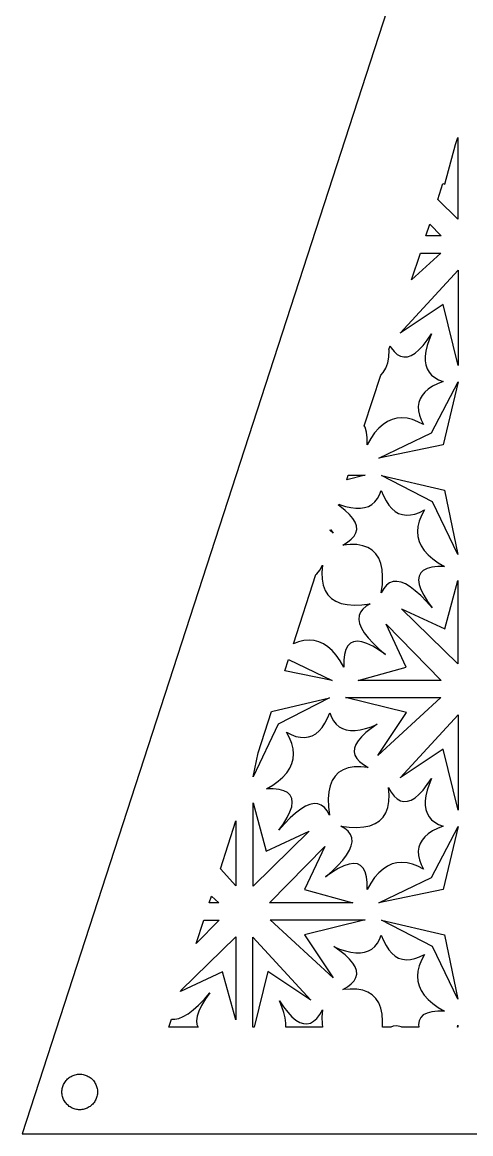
# Model space of a CAD drawing. Header units: metres. Extents: x -75 to 75, y 0 to 231.
# Drawn here: x -75 to -24.5, y 0 to 125 of the extents above; entities that cross this region are included whole.
import ezdxf

# ---------------------------------------------------------------- set-up
doc = ezdxf.new("R2010")
doc.units = ezdxf.units.M

msp = doc.modelspace()

# ---------------------------------------------------------------- linework, layer by layer
for p, q in [((0, 230.826), (-75, 0)), ((-26.2354, 111.249), (-25.9743, 112.053)), ((-25.9743, 112.053), (-25.9743, 102.843)), ((-27.4582, 106.782), (-26.2354, 111.249)), ((-28.2442, 105.067), (-27.6568, 106.874)), ((-27.6568, 106.874), (-27.4582, 106.782)), ((-25.9743, 102.843), (-28.2442, 105.067)), ((-29.5739, 100.974), (-29.1428, 102.301)), ((-29.1428, 102.301), (-27.8427, 100.974)), ((-27.8427, 100.974), (-29.5739, 100.974)), ((-27.8862, 99.0479), (-31.1836, 96.0201)), ((-31.1836, 96.0201), (-30.1999, 99.0479)), ((-30.1999, 99.0479), (-27.8862, 99.0479)), ((-32.4707, 90.0146), (-25.9521, 97.1138)), ((-25.9521, 97.1138), (-25.9521, 86.3953)), ((-27.6314, 93.2411), (-32.4707, 90.0146)), ((-25.9521, 86.3953), (-27.6314, 93.2411)), ((-29.8927, 88.6566), (-29.4182, 89.2639)), ((-29.2252, 89.2868), (-29.4418, 88.6314)), ((-29.4182, 89.2639), (-28.9543, 89.9467)), ((-28.9543, 89.9467), (-29.2252, 89.2868)), ((-33.7471, 87.3497), (-33.7234, 88.1058)), ((-33.7299, 88.1833), (-33.5969, 88.5928)), ((-33.7234, 88.1058), (-33.7299, 88.1833)), ((-33.5969, 88.5928), (-33.4831, 88.3987)), ((-33.4831, 88.3987), (-33.1459, 87.9654)), ((-33.1459, 87.9654), (-32.7934, 87.6472)), ((-32.7934, 87.6472), (-32.4242, 87.4443)), ((-31.6414, 87.3871), (-31.2263, 87.5313)), ((-31.2263, 87.5313), (-30.7968, 87.7914)), ((-30.7968, 87.7914), (-30.3528, 88.166)), ((-30.3528, 88.166), (-29.8927, 88.6566)), ((-29.586, 88.0219), (-29.6593, 87.4565)), ((-29.4418, 88.6314), (-29.586, 88.0219)), ((-34.0767, 86.0985), (-33.8646, 86.6798)), ((-33.8646, 86.6798), (-33.7471, 87.3497)), ((-32.4242, 87.4443), (-32.0404, 87.3573)), ((-32.0404, 87.3573), (-31.6414, 87.3871)), ((-29.6593, 87.4565), (-29.6593, 86.9385)), ((-29.6593, 86.9385), (-29.5868, 86.4662)), ((-29.5868, 86.4662), (-29.4418, 86.0382)), ((-36.5114, 79.6228), (-34.6577, 85.3279)), ((-34.6577, 85.3279), (-34.3842, 85.6041)), ((-34.3842, 85.6041), (-34.0767, 86.0985)), ((-29.4418, 86.0382), (-29.2244, 85.6575)), ((-29.2244, 85.6575), (-28.936, 85.3226)), ((-28.936, 85.3226), (-28.5744, 85.0349)), ((-28.5744, 85.0349), (-28.1418, 84.7923)), ((-28.8338, 84.0553), (-29.3083, 83.7402)), ((-28.9284, 78.82), (-25.9605, 84.5627)), ((-28.2753, 84.343), (-28.8338, 84.0553)), ((-27.6482, 84.6008), (-28.2753, 84.343)), ((-28.1418, 84.7923), (-27.6482, 84.6008)), ((-25.9605, 84.5627), (-27.6382, 77.4651)), ((-30.2353, 82.6393), (-30.3772, 82.2205)), ((-30.0087, 83.033), (-30.2353, 82.6393)), ((-29.6997, 83.4), (-30.0087, 83.033)), ((-29.3083, 83.7402), (-29.6997, 83.4)), ((-30.3772, 82.2205), (-30.4375, 81.7734)), ((-30.4375, 81.7734), (-30.4146, 81.3019)), ((-30.4146, 81.3019), (-30.307, 80.8052)), ((-33.9005, 80.1003), (-34.4017, 79.7653)), ((-33.3794, 80.3375), (-33.9005, 80.1003)), ((-32.8392, 80.4787), (-33.3794, 80.3375)), ((-32.2784, 80.5237), (-32.8392, 80.4787)), ((-31.6978, 80.4718), (-32.2784, 80.5237)), ((-31.0982, 80.323), (-31.6978, 80.4718)), ((-30.4779, 80.0789), (-31.0982, 80.323)), ((-29.8523, 79.7447), (-30.4779, 80.0789)), ((-30.307, 80.8052), (-30.1178, 80.2803)), ((-30.1178, 80.2803), (-29.8523, 79.7447)), ((-36.4197, 79.4464), (-36.5114, 79.6228)), ((-36.274, 78.9062), (-36.4197, 79.4464)), ((-36.1992, 78.244), (-36.274, 78.9062)), ((-35.3432, 78.8071), (-35.7841, 78.1845)), ((-34.8824, 79.335), (-35.3432, 78.8071)), ((-34.4017, 79.7653), (-34.8824, 79.335)), ((-34.8656, 75.9811), (-28.9284, 78.82)), ((-36.1961, 77.4803), (-36.1992, 78.244)), ((-35.7841, 78.1845), (-36.1961, 77.4803)), ((-27.6382, 77.4651), (-34.8656, 75.9811)), ((-36.3953, 74.0479), (-38.4898, 73.5341)), ((-38.4898, 73.5341), (-38.3228, 74.0479)), ((-38.3228, 74.0479), (-36.3953, 74.0479)), ((-28.82, 71.0716), (-34.5627, 74.0395)), ((-34.5627, 74.0395), (-27.4651, 72.3618)), ((-35.3226, 71.064), (-35.0349, 71.4256)), ((-35.0349, 71.4256), (-34.7923, 71.8582)), ((-34.7923, 71.8582), (-34.6008, 72.3518)), ((-34.6008, 72.3518), (-34.343, 71.7247)), ((-34.343, 71.7247), (-34.0553, 71.1662)), ((-27.4651, 72.3618), (-25.9811, 65.1344)), ((-39.4156, 70.6848), (-39.3746, 70.8109)), ((-39.2639, 70.5818), (-39.4156, 70.6848)), ((-39.3746, 70.8109), (-39.2868, 70.7748)), ((-39.2868, 70.7748), (-38.6314, 70.5582)), ((-38.6566, 70.1073), (-39.2639, 70.5818)), ((-38.166, 69.6472), (-38.6566, 70.1073)), ((-38.6314, 70.5582), (-38.0219, 70.414)), ((-38.0219, 70.414), (-37.4565, 70.3407)), ((-37.4565, 70.3407), (-36.9385, 70.3407)), ((-36.9385, 70.3407), (-36.4662, 70.4132)), ((-36.4662, 70.4132), (-36.0382, 70.5582)), ((-36.0382, 70.5582), (-35.6575, 70.7756)), ((-35.6575, 70.7756), (-35.3226, 71.064)), ((-34.0553, 71.1662), (-33.7402, 70.6917)), ((-33.7402, 70.6917), (-33.4, 70.3003)), ((-33.4, 70.3003), (-33.033, 69.9913)), ((-30.2803, 69.8822), (-29.7447, 70.1477)), ((-29.7447, 70.1477), (-30.0789, 69.5221)), ((-25.9811, 65.1344), (-28.82, 71.0716)), ((-37.7914, 69.2032), (-38.166, 69.6472)), ((-37.5313, 68.7737), (-37.7914, 69.2032)), ((-37.3871, 68.3586), (-37.5313, 68.7737)), ((-33.033, 69.9913), (-32.6393, 69.7647)), ((-32.6393, 69.7647), (-32.2205, 69.6228)), ((-32.2205, 69.6228), (-31.7734, 69.5625)), ((-31.7734, 69.5625), (-31.3019, 69.5854)), ((-31.3019, 69.5854), (-30.8052, 69.693)), ((-30.8052, 69.693), (-30.2803, 69.8822)), ((-30.323, 68.9018), (-30.4718, 68.3022)), ((-30.0789, 69.5221), (-30.323, 68.9018)), ((-40.3429, 67.8307), (-40.3012, 67.9591)), ((-40.0146, 67.5293), (-40.3429, 67.8307)), ((-40.3012, 67.9591), (-40.0146, 67.5293)), ((-37.6472, 67.2066), (-37.4443, 67.5758)), ((-37.4443, 67.5758), (-37.3573, 67.9596)), ((-37.3573, 67.9596), (-37.3871, 68.3586)), ((-30.4718, 68.3022), (-30.5237, 67.7216)), ((-30.5237, 67.7216), (-30.4787, 67.1608)), ((-38.9259, 66.2079), (-38.3987, 66.5169)), ((-38.1058, 66.2766), (-38.9259, 66.2079)), ((-38.3987, 66.5169), (-37.9654, 66.8541)), ((-37.3497, 66.2529), (-38.1058, 66.2766)), ((-37.9654, 66.8541), (-37.6472, 67.2066)), ((-36.6798, 66.1354), (-37.3497, 66.2529)), ((-30.4787, 67.1608), (-30.3375, 66.6206)), ((-30.3375, 66.6206), (-30.1003, 66.0995)), ((-36.0985, 65.9233), (-36.6798, 66.1354)), ((-35.6041, 65.6158), (-36.0985, 65.9233)), ((-35.1974, 65.213), (-35.6041, 65.6158)), ((-34.8778, 64.7163), (-35.1974, 65.213)), ((-30.1003, 66.0995), (-29.7653, 65.5983)), ((-29.7653, 65.5983), (-29.335, 65.1176)), ((-29.335, 65.1176), (-28.8071, 64.6568)), ((-41.5176, 63.398), (-41.2079, 63.9267)), ((-41.2079, 63.9267), (-41.2766, 63.1065)), ((-34.6466, 64.1235), (-34.8778, 64.7163)), ((-34.5016, 63.4377), (-34.6466, 64.1235)), ((-28.244, 63.8008), (-28.9062, 63.726)), ((-28.8071, 64.6568), (-28.1845, 64.2159)), ((-27.4803, 63.8039), (-28.244, 63.8008)), ((-28.1845, 64.2159), (-27.4803, 63.8039)), ((-44.4811, 55.0948), (-41.9527, 62.8764)), ((-41.9527, 62.8764), (-41.8541, 62.9654)), ((-41.8541, 62.9654), (-41.5176, 63.398)), ((-41.2766, 63.1065), (-41.2537, 62.3505)), ((-34.446, 62.6572), (-34.5016, 63.4377)), ((-34.4765, 61.7813), (-34.446, 62.6572)), ((-30.3375, 62.7129), (-30.3917, 62.281)), ((-30.1628, 63.0737), (-30.3375, 62.7129)), ((-29.866, 63.3621), (-30.1628, 63.0737)), ((-29.4464, 63.5803), (-29.866, 63.3621)), ((-28.9062, 63.726), (-29.4464, 63.5803)), ((-41.2537, 62.3505), (-41.1354, 61.6798)), ((-41.1354, 61.6798), (-40.9233, 61.0985)), ((-34.5924, 60.8391), (-34.4765, 61.7813)), ((-34.3262, 61.3098), (-34.5924, 60.8391)), ((-34.0111, 61.6875), (-34.3262, 61.3098)), ((-33.6578, 61.9492), (-34.0111, 61.6875)), ((-33.2672, 62.0941), (-33.6578, 61.9492)), ((-32.8407, 62.1231), (-33.2672, 62.0941)), ((-32.3761, 62.0346), (-32.8407, 62.1231)), ((-31.8756, 61.8301), (-32.3761, 62.0346)), ((-31.3377, 61.5089), (-31.8756, 61.8301)), ((-30.764, 61.0725), (-31.3377, 61.5089)), ((-30.3917, 62.281), (-30.3215, 61.7783)), ((-30.3215, 61.7783), (-30.1308, 61.2045)), ((-27.4582, 56.7818), (-25.9743, 62.2032)), ((-25.9743, 62.2032), (-25.9743, 52.8427)), ((-40.9233, 61.0985), (-40.6158, 60.6041)), ((-40.6158, 60.6041), (-40.213, 60.1974)), ((-40.213, 60.1974), (-39.7163, 59.8778)), ((-30.1529, 60.5186), (-30.764, 61.0725)), ((-29.5052, 59.8488), (-30.1529, 60.5186)), ((-30.1308, 61.2045), (-29.8187, 60.5598)), ((-29.8187, 60.5598), (-29.3846, 59.845)), ((-39.7163, 59.8778), (-39.1243, 59.6466)), ((-39.1243, 59.6466), (-38.4384, 59.5024)), ((-38.4384, 59.5024), (-37.6579, 59.446)), ((-37.6579, 59.446), (-36.7821, 59.4765)), ((-36.6875, 59.0111), (-36.9492, 58.6578)), ((-36.7821, 59.4765), (-35.8383, 59.5924)), ((-36.3098, 59.3262), (-36.6875, 59.0111)), ((-35.8383, 59.5924), (-36.3098, 59.3262)), ((-32.3029, 59.0431), (-27.4582, 56.7818)), ((-25.9743, 52.8427), (-32.3029, 59.0431)), ((-28.8841, 59.137), (-29.5052, 59.8488)), ((-29.3846, 59.845), (-28.8841, 59.137)), ((-37.0941, 58.2672), (-37.1231, 57.8407)), ((-37.1231, 57.8407), (-37.0346, 57.3761)), ((-36.9492, 58.6578), (-37.0941, 58.2672)), ((-37.0346, 57.3761), (-36.8301, 56.8764)), ((-36.8301, 56.8764), (-36.5097, 56.3385)), ((-36.5097, 56.3385), (-36.0725, 55.764)), ((-31.7818, 52.4582), (-34.0431, 57.3029)), ((-34.0431, 57.3029), (-27.8427, 50.9743)), ((-43.9018, 55.323), (-44.4811, 55.0948)), ((-43.3022, 55.4718), (-43.9018, 55.323)), ((-42.7216, 55.5237), (-43.3022, 55.4718)), ((-42.1608, 55.4787), (-42.7216, 55.5237)), ((-41.6206, 55.3375), (-42.1608, 55.4787)), ((-41.0995, 55.1003), (-41.6206, 55.3375)), ((-40.5983, 54.7653), (-41.0995, 55.1003)), ((-38.0737, 55.1628), (-38.3621, 54.866)), ((-37.7129, 55.3375), (-38.0737, 55.1628)), ((-37.281, 55.3917), (-37.7129, 55.3375)), ((-36.7775, 55.3215), (-37.281, 55.3917)), ((-36.2038, 55.1308), (-36.7775, 55.3215)), ((-35.5598, 54.8187), (-36.2038, 55.1308)), ((-36.0725, 55.764), (-35.5194, 55.1537)), ((-35.5194, 55.1537), (-34.8495, 54.5059)), ((-40.1169, 54.3343), (-40.5983, 54.7653)), ((-39.6568, 53.8071), (-40.1169, 54.3343)), ((-39.2151, 53.1837), (-39.6568, 53.8071)), ((-38.7253, 53.907), (-38.8008, 53.2448)), ((-38.5803, 54.4464), (-38.7253, 53.907)), ((-38.3621, 54.866), (-38.5803, 54.4464)), ((-34.8442, 54.3839), (-35.5598, 54.8187)), ((-34.8495, 54.5059), (-34.1354, 53.8826)), ((-34.1354, 53.8826), (-34.8442, 54.3839)), ((-45.4622, 52.075), (-45.0535, 53.3332)), ((-45.0535, 53.3332), (-40.1344, 50.9811)), ((-38.8039, 52.4803), (-39.2151, 53.1837)), ((-38.8008, 53.2448), (-38.8039, 52.4803)), ((-40.1344, 50.9811), (-45.4622, 52.075)), ((-37.2032, 50.9743), (-31.7818, 52.4582)), ((-27.8427, 50.9743), (-37.2032, 50.9743)), ((-46.9487, 47.5003), (-40.4373, 49.0395)), ((-40.4373, 49.0395), (-46.18, 46.0716)), ((-31.7589, 47.3686), (-38.6047, 49.0479)), ((-38.6047, 49.0479), (-27.8862, 49.0479)), ((-27.8862, 49.0479), (-34.9854, 42.5293)), ((-48.4641, 42.8362), (-46.9487, 47.5003)), ((-40.9454, 46.1655), (-40.657, 46.7239)), ((-40.657, 46.7239), (-40.3992, 47.3518)), ((-40.3992, 47.3518), (-40.2077, 46.859)), ((-40.2077, 46.859), (-39.9658, 46.4264)), ((-39.9658, 46.4264), (-39.6774, 46.064)), ((-34.9854, 42.5293), (-31.7589, 47.3686)), ((-32.4707, 40.0146), (-25.9521, 47.1138)), ((-25.9521, 47.1138), (-25.9521, 36.3953)), ((-46.18, 46.0716), (-49.0189, 40.1344)), ((-44.9211, 44.5213), (-45.2553, 45.1477)), ((-45.2553, 45.1477), (-44.7205, 44.8822)), ((-41.967, 44.9913), (-41.6, 45.2995)), ((-41.6, 45.2995), (-41.2598, 45.6917)), ((-41.2598, 45.6917), (-40.9454, 46.1655)), ((-39.6774, 46.064), (-39.3425, 45.7756)), ((-39.3425, 45.7756), (-38.9618, 45.5582)), ((-38.9618, 45.5582), (-38.5345, 45.414)), ((-38.5345, 45.414), (-38.0623, 45.3415)), ((-38.0623, 45.3415), (-37.5443, 45.3407)), ((-37.5443, 45.3407), (-36.9789, 45.4132)), ((-36.9789, 45.4132), (-36.3693, 45.5582)), ((-36.3426, 45.1073), (-36.8332, 44.648)), ((-36.3693, 45.5582), (-35.7132, 45.7748)), ((-35.7361, 45.5818), (-36.3426, 45.1073)), ((-35.0533, 46.0457), (-35.7361, 45.5818)), ((-35.7132, 45.7748), (-35.0533, 46.0457)), ((-44.677, 43.9018), (-44.9211, 44.5213)), ((-44.7205, 44.8822), (-44.1956, 44.693)), ((-44.5282, 43.3022), (-44.677, 43.9018)), ((-44.1956, 44.693), (-43.6981, 44.5854)), ((-43.6981, 44.5854), (-43.2266, 44.5625)), ((-43.2266, 44.5625), (-42.7795, 44.6228)), ((-42.7795, 44.6228), (-42.3607, 44.7647)), ((-42.3607, 44.7647), (-41.967, 44.9913)), ((-37.4687, 43.7737), (-37.6129, 43.3586)), ((-37.2086, 44.2032), (-37.4687, 43.7737)), ((-36.8332, 44.648), (-37.2086, 44.2032)), ((-49.0189, 40.1344), (-48.4641, 42.8362)), ((-44.4763, 42.7216), (-44.5282, 43.3022)), ((-44.5213, 42.1608), (-44.4763, 42.7216)), ((-37.6129, 43.3586), (-37.6427, 42.9596)), ((-37.6427, 42.9596), (-37.5557, 42.5758)), ((-37.5557, 42.5758), (-37.3528, 42.2066)), ((-27.6314, 43.2411), (-32.4707, 40.0146)), ((-25.9521, 36.3953), (-27.6314, 43.2411)), ((-44.8997, 41.0995), (-44.6625, 41.6206)), ((-44.6625, 41.6206), (-44.5213, 42.1608)), ((-37.6495, 41.2537), (-38.3202, 41.1354)), ((-36.8935, 41.2766), (-37.6495, 41.2537)), ((-37.3528, 42.2066), (-37.0346, 41.8541)), ((-37.0346, 41.8541), (-36.602, 41.5176)), ((-36.0733, 41.2079), (-36.8935, 41.2766)), ((-36.602, 41.5176), (-36.0733, 41.2079)), ((-46.1929, 39.6568), (-45.6657, 40.1169)), ((-45.6657, 40.1169), (-45.2347, 40.5983)), ((-45.2347, 40.5983), (-44.8997, 41.0995)), ((-39.8026, 40.213), (-40.1222, 39.7163)), ((-39.3959, 40.6158), (-39.8026, 40.213)), ((-38.9015, 40.9233), (-39.3959, 40.6158)), ((-38.3202, 41.1354), (-38.9015, 40.9233)), ((-47.5197, 38.8039), (-46.8163, 39.2151)), ((-46.7552, 38.8008), (-47.5197, 38.8039)), ((-46.8163, 39.2151), (-46.1929, 39.6568)), ((-46.093, 38.7253), (-46.7552, 38.8008)), ((-40.3534, 39.1243), (-40.4976, 38.4384)), ((-40.1222, 39.7163), (-40.3534, 39.1243)), ((-33.7234, 38.1058), (-33.7921, 38.9259)), ((-33.7921, 38.9259), (-33.4831, 38.3987)), ((-29.8927, 38.6566), (-29.4182, 39.2639)), ((-29.2252, 39.2868), (-29.4418, 38.6314)), ((-29.4182, 39.2639), (-28.9543, 39.9467)), ((-28.9543, 39.9467), (-29.2252, 39.2868)), ((-45.5536, 38.5803), (-46.093, 38.7253)), ((-45.134, 38.3621), (-45.5536, 38.5803)), ((-44.8372, 38.0737), (-45.134, 38.3621)), ((-44.6625, 37.7129), (-44.8372, 38.0737)), ((-44.6083, 37.281), (-44.6625, 37.7129)), ((-40.4976, 38.4384), (-40.554, 37.6579)), ((-40.554, 37.6579), (-40.5235, 36.7821)), ((-33.7471, 37.3497), (-33.7234, 38.1058)), ((-33.4831, 38.3987), (-33.1459, 37.9654)), ((-33.1459, 37.9654), (-32.7934, 37.6472)), ((-32.7934, 37.6472), (-32.4242, 37.4443)), ((-31.6414, 37.3871), (-31.2263, 37.5313)), ((-31.2263, 37.5313), (-30.7968, 37.7914)), ((-30.7968, 37.7914), (-30.3528, 38.166)), ((-30.3528, 38.166), (-29.8927, 38.6566)), ((-29.586, 38.0219), (-29.6593, 37.4565)), ((-29.4418, 38.6314), (-29.586, 38.0219)), ((-49.0257, 37.2032), (-47.5418, 31.7818)), ((-49.0257, 27.8427), (-49.0257, 37.2032)), ((-44.8692, 36.2038), (-44.6785, 36.7775)), ((-44.6785, 36.7775), (-44.6083, 37.281)), ((-43.6615, 36.5097), (-44.236, 36.0725)), ((-43.1236, 36.8301), (-43.6615, 36.5097)), ((-42.6239, 37.0346), (-43.1236, 36.8301)), ((-42.1593, 37.1231), (-42.6239, 37.0346)), ((-41.7328, 37.0941), (-42.1593, 37.1231)), ((-41.3422, 36.9492), (-41.7328, 37.0941)), ((-40.9889, 36.6875), (-41.3422, 36.9492)), ((-40.6738, 36.3098), (-40.9889, 36.6875)), ((-40.4076, 35.8383), (-40.6738, 36.3098)), ((-40.5235, 36.7821), (-40.4076, 35.8383)), ((-34.0767, 36.0985), (-33.8646, 36.6798)), ((-33.8646, 36.6798), (-33.7471, 37.3497)), ((-32.4242, 37.4443), (-32.0404, 37.3573)), ((-32.0404, 37.3573), (-31.6414, 37.3871)), ((-29.6593, 37.4565), (-29.6593, 36.9385)), ((-29.6593, 36.9385), (-29.5868, 36.4662)), ((-29.5868, 36.4662), (-29.4418, 36.0382)), ((-52.7023, 29.7923), (-50.9521, 35.1788)), ((-50.9521, 35.1788), (-50.9521, 27.8862)), ((-45.6161, 34.8442), (-45.1813, 35.5598)), ((-44.8463, 35.5194), (-45.4941, 34.8495)), ((-45.1813, 35.5598), (-44.8692, 36.2038)), ((-44.236, 36.0725), (-44.8463, 35.5194)), ((-35.2837, 34.8778), (-34.787, 35.1974)), ((-34.787, 35.1974), (-34.3842, 35.6041)), ((-34.3842, 35.6041), (-34.0767, 36.0985)), ((-29.4418, 36.0382), (-29.2244, 35.6575)), ((-29.2244, 35.6575), (-28.936, 35.3226)), ((-28.936, 35.3226), (-28.5744, 35.0349)), ((-28.5744, 35.0349), (-28.1418, 34.7923)), ((-42.6971, 34.0431), (-49.0257, 27.8427)), ((-47.5418, 31.7818), (-42.6971, 34.0431)), ((-45.4941, 34.8495), (-46.1174, 34.1354)), ((-46.1174, 34.1354), (-45.6161, 34.8442)), ((-38.6902, 34.3262), (-39.1609, 34.5924)), ((-39.1609, 34.5924), (-38.2187, 34.4765)), ((-38.3125, 34.0111), (-38.6902, 34.3262)), ((-38.0508, 33.6578), (-38.3125, 34.0111)), ((-38.2187, 34.4765), (-37.3428, 34.446)), ((-37.3428, 34.446), (-36.5623, 34.5016)), ((-36.5623, 34.5016), (-35.8765, 34.6466)), ((-35.8765, 34.6466), (-35.2837, 34.8778)), ((-28.8338, 34.0553), (-29.3083, 33.7402)), ((-28.9284, 28.82), (-25.9605, 34.5627)), ((-28.2753, 34.343), (-28.8338, 34.0553)), ((-27.6482, 34.6008), (-28.2753, 34.343)), ((-28.1418, 34.7923), (-27.6482, 34.6008)), ((-25.9605, 34.5627), (-27.6382, 27.4651)), ((-37.9059, 33.2672), (-38.0508, 33.6578)), ((-37.9654, 32.3761), (-37.8769, 32.8407)), ((-37.8769, 32.8407), (-37.9059, 33.2672)), ((-30.2353, 32.6393), (-30.3772, 32.2205)), ((-30.0087, 33.033), (-30.2353, 32.6393)), ((-29.6997, 33.4), (-30.0087, 33.033)), ((-29.3083, 33.7402), (-29.6997, 33.4)), ((-47.1573, 25.9743), (-40.9569, 32.3029)), ((-40.9569, 32.3029), (-43.2182, 27.4582)), ((-38.9275, 30.764), (-38.4911, 31.3377)), ((-38.4911, 31.3377), (-38.1699, 31.8756)), ((-38.1699, 31.8756), (-37.9654, 32.3761)), ((-30.3772, 32.2205), (-30.4375, 31.7734)), ((-30.4375, 31.7734), (-30.4146, 31.3019)), ((-30.4146, 31.3019), (-30.307, 30.8052)), ((-40.1512, 29.5052), (-39.4814, 30.1529)), ((-39.4814, 30.1529), (-38.9275, 30.764)), ((-38.7955, 30.1308), (-39.4402, 29.8187)), ((-38.2217, 30.3215), (-38.7955, 30.1308)), ((-37.719, 30.3917), (-38.2217, 30.3215)), ((-37.2871, 30.3375), (-37.719, 30.3917)), ((-36.9263, 30.1628), (-37.2871, 30.3375)), ((-36.6379, 29.866), (-36.9263, 30.1628)), ((-33.9005, 30.1003), (-34.4017, 29.7653)), ((-33.3794, 30.3375), (-33.9005, 30.1003)), ((-32.8392, 30.4787), (-33.3794, 30.3375)), ((-32.2784, 30.5237), (-32.8392, 30.4787)), ((-31.6978, 30.4718), (-32.2784, 30.5237)), ((-31.0982, 30.323), (-31.6978, 30.4718)), ((-30.4779, 30.0789), (-31.0982, 30.323)), ((-29.8523, 29.7447), (-30.4779, 30.0789)), ((-30.307, 30.8052), (-30.1178, 30.2803)), ((-30.1178, 30.2803), (-29.8523, 29.7447)), ((-50.9521, 27.8862), (-52.7023, 29.7923)), ((-40.863, 28.8841), (-40.1512, 29.5052)), ((-40.155, 29.3846), (-40.863, 28.8841)), ((-39.4402, 29.8187), (-40.155, 29.3846)), ((-36.4197, 29.4464), (-36.6379, 29.866)), ((-36.274, 28.9062), (-36.4197, 29.4464)), ((-36.1992, 28.244), (-36.274, 28.9062)), ((-35.3432, 28.8071), (-35.7841, 28.1845)), ((-34.8824, 29.335), (-35.3432, 28.8071)), ((-34.4017, 29.7653), (-34.8824, 29.335)), ((-34.8656, 25.9811), (-28.9284, 28.82)), ((-36.1961, 27.4803), (-36.1992, 28.244)), ((-35.7841, 28.1845), (-36.1961, 27.4803)), ((-53.9501, 25.9521), (-53.7056, 26.7045)), ((-53.7056, 26.7045), (-52.8862, 25.9521)), ((-43.2182, 27.4582), (-37.7968, 25.9743)), ((-27.6382, 27.4651), (-34.8656, 25.9811)), ((-52.8862, 25.9521), (-53.9501, 25.9521)), ((-37.7968, 25.9743), (-47.1573, 25.9743)), ((-52.8427, 24.0257), (-55.4361, 21.3788)), ((-55.4361, 21.3788), (-54.576, 24.0257)), ((-54.576, 24.0257), (-52.8427, 24.0257)), ((-47.1138, 24.0479), (-36.3953, 24.0479)), ((-40.0146, 17.5293), (-47.1138, 24.0479)), ((-36.3953, 24.0479), (-43.2411, 22.3686)), ((-28.82, 21.0716), (-34.5627, 24.0395)), ((-34.5627, 24.0395), (-27.4651, 22.3618)), ((-57.1487, 16.108), (-50.9743, 22.1573)), ((-50.9743, 22.1573), (-50.9743, 12.7968)), ((-49.0479, 12), (-49.0479, 22.1138)), ((-49.0479, 22.1138), (-42.5293, 15.0146)), ((-43.2411, 22.3686), (-40.0146, 17.5293)), ((-35.3226, 21.064), (-35.0349, 21.4256)), ((-35.0349, 21.4256), (-34.7923, 21.8582)), ((-34.7923, 21.8582), (-34.6008, 22.3518)), ((-34.6008, 22.3518), (-34.343, 21.7247)), ((-34.343, 21.7247), (-34.0553, 21.1662)), ((-27.4651, 22.3618), (-25.9811, 15.1344)), ((-39.2639, 20.5818), (-39.9467, 21.0457)), ((-39.9467, 21.0457), (-39.2868, 20.7748)), ((-39.2868, 20.7748), (-38.6314, 20.5582)), ((-38.6566, 20.1073), (-39.2639, 20.5818)), ((-38.166, 19.6472), (-38.6566, 20.1073)), ((-38.6314, 20.5582), (-38.0219, 20.414)), ((-38.0219, 20.414), (-37.4565, 20.3407)), ((-37.4565, 20.3407), (-36.9385, 20.3407)), ((-36.9385, 20.3407), (-36.4662, 20.4132)), ((-36.4662, 20.4132), (-36.0382, 20.5582)), ((-36.0382, 20.5582), (-35.6575, 20.7756)), ((-35.6575, 20.7756), (-35.3226, 21.064)), ((-34.0553, 21.1662), (-33.7402, 20.6917)), ((-33.7402, 20.6917), (-33.4, 20.3003)), ((-33.4, 20.3003), (-33.033, 19.9913)), ((-30.2803, 19.8822), (-29.7447, 20.1477)), ((-29.7447, 20.1477), (-30.0789, 19.5221)), ((-25.9811, 15.1344), (-28.82, 21.0716)), ((-37.7914, 19.2032), (-38.166, 19.6472)), ((-37.5313, 18.7737), (-37.7914, 19.2032)), ((-37.3871, 18.3586), (-37.5313, 18.7737)), ((-33.033, 19.9913), (-32.6393, 19.7647)), ((-32.6393, 19.7647), (-32.2205, 19.6228)), ((-32.2205, 19.6228), (-31.7734, 19.5625)), ((-31.7734, 19.5625), (-31.3019, 19.5854)), ((-31.3019, 19.5854), (-30.8052, 19.693)), ((-30.8052, 19.693), (-30.2803, 19.8822)), ((-30.323, 18.9018), (-30.4718, 18.3022)), ((-30.0789, 19.5221), (-30.323, 18.9018)), ((-52.4582, 18.2182), (-57.179, 16.0147)), ((-50.9743, 12.7968), (-52.4582, 18.2182)), ((-47.3686, 18.2411), (-48.8995, 12)), ((-42.5293, 15.0146), (-47.3686, 18.2411)), ((-37.6472, 17.2066), (-37.4443, 17.5758)), ((-37.4443, 17.5758), (-37.3573, 17.9596)), ((-37.3573, 17.9596), (-37.3871, 18.3586)), ((-30.4718, 18.3022), (-30.5237, 17.7216)), ((-30.5237, 17.7216), (-30.4787, 17.1608)), ((-38.9259, 16.2079), (-38.3987, 16.5169)), ((-38.1058, 16.2766), (-38.9259, 16.2079)), ((-38.3987, 16.5169), (-37.9654, 16.8541)), ((-37.3497, 16.2529), (-38.1058, 16.2766)), ((-37.9654, 16.8541), (-37.6472, 17.2066)), ((-36.6798, 16.1354), (-37.3497, 16.2529)), ((-30.4787, 17.1608), (-30.3375, 16.6206)), ((-30.3375, 16.6206), (-30.1003, 16.0995)), ((-57.179, 16.0147), (-57.1487, 16.108)), ((-55.1537, 14.4806), (-54.5059, 15.1505)), ((-54.3839, 15.1558), (-54.8187, 14.4402)), ((-54.5059, 15.1505), (-53.8826, 15.8646)), ((-53.8826, 15.8646), (-54.3839, 15.1558)), ((-36.0985, 15.9233), (-36.6798, 16.1354)), ((-35.6041, 15.6158), (-36.0985, 15.9233)), ((-35.1974, 15.213), (-35.6041, 15.6158)), ((-34.8778, 14.7163), (-35.1974, 15.213)), ((-30.1003, 16.0995), (-29.7653, 15.5983)), ((-29.7653, 15.5983), (-29.335, 15.1176)), ((-29.335, 15.1176), (-28.8071, 14.6568)), ((-56.3385, 13.4903), (-55.764, 13.9275)), ((-55.764, 13.9275), (-55.1537, 14.4806)), ((-55.1308, 13.7962), (-55.3215, 13.2225)), ((-54.8187, 14.4402), (-55.1308, 13.7962)), ((-45.7748, 14.2868), (-46.0457, 14.9467)), ((-46.0457, 14.9467), (-45.5818, 14.2639)), ((-45.5582, 13.6307), (-45.7748, 14.2868)), ((-45.5818, 14.2639), (-45.1073, 13.6574)), ((-41.5176, 13.398), (-41.2079, 13.9267)), ((-41.2079, 13.9267), (-41.2766, 13.1065)), ((-34.6466, 14.1235), (-34.8778, 14.7163)), ((-34.5016, 13.4377), (-34.6466, 14.1235)), ((-28.244, 13.8008), (-28.9062, 13.726)), ((-28.8071, 14.6568), (-28.1845, 14.2159)), ((-27.4803, 13.8039), (-28.244, 13.8008)), ((-28.1845, 14.2159), (-27.4803, 13.8039)), ((-58.4834, 12), (-58.1908, 12.9007)), ((-58.1908, 12.9007), (-57.8407, 12.8769)), ((-57.8407, 12.8769), (-57.3761, 12.9654)), ((-57.3761, 12.9654), (-56.8764, 13.1699)), ((-56.8764, 13.1699), (-56.3385, 13.4903)), ((-55.3215, 13.2225), (-55.3917, 12.719)), ((-55.3917, 12.719), (-55.3375, 12.2871)), ((-45.4132, 13.0211), (-45.5582, 13.6307)), ((-45.3407, 12.4557), (-45.4132, 13.0211)), ((-45.1073, 13.6574), (-44.648, 13.1668)), ((-44.648, 13.1668), (-44.2032, 12.7914)), ((-44.2032, 12.7914), (-43.7737, 12.5313)), ((-43.7737, 12.5313), (-43.3586, 12.3871)), ((-42.5758, 12.4443), (-42.2066, 12.6472)), ((-42.2066, 12.6472), (-41.8541, 12.9654)), ((-41.8541, 12.9654), (-41.5176, 13.398)), ((-41.2766, 13.1065), (-41.2537, 12.3505)), ((-34.446, 12.6572), (-34.5016, 13.4377)), ((-34.4689, 12), (-34.446, 12.6572)), ((-30.3375, 12.7129), (-30.3917, 12.281)), ((-30.1628, 13.0737), (-30.3375, 12.7129)), ((-29.866, 13.3621), (-30.1628, 13.0737)), ((-29.4464, 13.5803), (-29.866, 13.3621)), ((-28.9062, 13.726), (-29.4464, 13.5803)), ((-55.1985, 12), (-58.4834, 12)), ((-55.3375, 12.2871), (-55.1985, 12)), ((-48.8995, 12), (-49.0479, 12)), ((-45.3414, 12), (-45.3407, 12.4557)), ((-41.1919, 12), (-45.3414, 12)), ((-43.3586, 12.3871), (-42.9596, 12.3573)), ((-42.9596, 12.3573), (-42.5758, 12.4443)), ((-41.2537, 12.3505), (-41.1919, 12)), ((-33.5208, 12), (-34.4689, 12)), ((-33.2672, 12.0941), (-33.5208, 12)), ((-32.8407, 12.1231), (-33.2672, 12.0941)), ((-32.3761, 12.0346), (-32.8407, 12.1231)), ((-32.2914, 12), (-32.3761, 12.0346)), ((-30.3525, 12), (-32.2914, 12)), ((-30.3917, 12.281), (-30.3525, 12)), ((-26.0299, 12), (-25.9743, 12.2032)), ((-25.9743, 12), (-26.0299, 12)), ((-25.9743, 12.2032), (-25.9743, 12)), ((-69.8027, 6.2433), (-69.7034, 6.32031)), ((-69.7034, 6.32031), (-69.5995, 6.39093)), ((-69.5995, 6.39093), (-69.4914, 6.4549)), ((-69.4914, 6.4549), (-69.3794, 6.51193)), ((-69.3794, 6.51193), (-69.2641, 6.56183)), ((-69.2641, 6.56183), (-69.1459, 6.60439)), ((-69.1459, 6.60439), (-69.0252, 6.63943)), ((-69.0252, 6.63943), (-68.9026, 6.66685)), ((-68.9026, 6.66685), (-68.7785, 6.68651)), ((-68.7785, 6.68651), (-68.6534, 6.69833)), ((-68.6534, 6.69833), (-68.5279, 6.70227)), ((-68.5279, 6.70227), (-68.4023, 6.69833)), ((-68.4023, 6.69833), (-68.2772, 6.68651)), ((-68.2772, 6.68651), (-68.1531, 6.66685)), ((-68.1531, 6.66685), (-68.0305, 6.63943)), ((-68.0305, 6.63943), (-67.9098, 6.60439)), ((-67.9098, 6.60439), (-67.7916, 6.56183)), ((-67.7916, 6.56183), (-67.6763, 6.51193)), ((-67.6763, 6.51193), (-67.5643, 6.4549)), ((-67.5643, 6.4549), (-67.4562, 6.39093)), ((-67.4562, 6.39093), (-67.3523, 6.32031)), ((-67.3523, 6.32031), (-67.253, 6.2433)), ((-70.5121, 4.95294), (-70.4924, 5.07704)), ((-70.4924, 5.07704), (-70.465, 5.19966)), ((-70.465, 5.19966), (-70.43, 5.32031)), ((-70.43, 5.32031), (-70.3874, 5.43852)), ((-70.3874, 5.43852), (-70.3375, 5.55383)), ((-70.3375, 5.55383), (-70.2805, 5.66579)), ((-70.2805, 5.66579), (-70.2165, 5.77393)), ((-70.2165, 5.77393), (-70.1459, 5.87784)), ((-70.1459, 5.87784), (-70.0689, 5.97713)), ((-70.0689, 5.97713), (-69.9858, 6.07137)), ((-69.9858, 6.07137), (-69.897, 6.16022)), ((-69.897, 6.16022), (-69.8027, 6.2433)), ((-67.253, 6.2433), (-67.1588, 6.16022)), ((-67.1588, 6.16022), (-67.0699, 6.07137)), ((-67.0699, 6.07137), (-66.9868, 5.97713)), ((-66.9868, 5.97713), (-66.9098, 5.87784)), ((-66.9098, 5.87784), (-66.8392, 5.77393)), ((-66.8392, 5.77393), (-66.7752, 5.66579)), ((-66.7752, 5.66579), (-66.7182, 5.55383)), ((-66.7182, 5.55383), (-66.6683, 5.43852)), ((-66.6683, 5.43852), (-66.6257, 5.32031)), ((-66.6257, 5.32031), (-66.5907, 5.19966)), ((-66.5907, 5.19966), (-66.5633, 5.07704)), ((-66.5633, 5.07704), (-66.5436, 4.95294)), ((-70.5279, 4.70227), (-70.5239, 4.82785)), ((-70.5239, 4.57669), (-70.5279, 4.70227)), ((-70.5239, 4.82785), (-70.5121, 4.95294)), ((-70.5121, 4.45161), (-70.5239, 4.57669)), ((-70.4924, 4.32751), (-70.5121, 4.45161)), ((-70.465, 4.2049), (-70.4924, 4.32751)), ((-70.43, 4.08424), (-70.465, 4.2049)), ((-70.3874, 3.96602), (-70.43, 4.08424)), ((-70.3375, 3.85072), (-70.3874, 3.96602)), ((-70.2805, 3.73877), (-70.3375, 3.85072)), ((-66.7182, 3.85072), (-66.7752, 3.73877)), ((-66.6683, 3.96602), (-66.7182, 3.85072)), ((-66.6257, 4.08424), (-66.6683, 3.96602)), ((-66.5907, 4.2049), (-66.6257, 4.08424)), ((-66.5633, 4.32751), (-66.5907, 4.2049)), ((-66.5436, 4.45161), (-66.5633, 4.32751)), ((-66.5436, 4.95294), (-66.5318, 4.82785)), ((-66.5318, 4.57669), (-66.5436, 4.45161)), ((-66.5318, 4.82785), (-66.5279, 4.70227)), ((-66.5279, 4.70227), (-66.5318, 4.57669)), ((-70.2165, 3.63062), (-70.2805, 3.73877)), ((-70.1459, 3.5267), (-70.2165, 3.63062)), ((-70.0689, 3.42743), (-70.1459, 3.5267)), ((-69.9858, 3.33318), (-70.0689, 3.42743)), ((-69.897, 3.24434), (-69.9858, 3.33318)), ((-69.8027, 3.16125), (-69.897, 3.24434)), ((-69.7034, 3.08424), (-69.8027, 3.16125)), ((-69.5995, 3.01363), (-69.7034, 3.08424)), ((-69.4914, 2.94966), (-69.5995, 3.01363)), ((-69.3794, 2.89262), (-69.4914, 2.94966)), ((-69.2641, 2.84273), (-69.3794, 2.89262)), ((-69.1459, 2.80016), (-69.2641, 2.84273)), ((-69.0252, 2.76511), (-69.1459, 2.80016)), ((-68.9026, 2.7377), (-69.0252, 2.76511)), ((-68.7785, 2.71805), (-68.9026, 2.7377)), ((-68.6534, 2.70622), (-68.7785, 2.71805)), ((-68.5279, 2.70227), (-68.6534, 2.70622)), ((-68.4023, 2.70622), (-68.5279, 2.70227)), ((-68.2772, 2.71805), (-68.4023, 2.70622)), ((-68.1531, 2.7377), (-68.2772, 2.71805)), ((-68.0305, 2.76511), (-68.1531, 2.7377)), ((-67.9098, 2.80016), (-68.0305, 2.76511)), ((-67.7916, 2.84273), (-67.9098, 2.80016)), ((-67.6763, 2.89262), (-67.7916, 2.84273)), ((-67.5643, 2.94966), (-67.6763, 2.89262)), ((-67.4562, 3.01363), (-67.5643, 2.94966)), ((-67.3523, 3.08424), (-67.4562, 3.01363)), ((-67.253, 3.16125), (-67.3523, 3.08424)), ((-67.1588, 3.24434), (-67.253, 3.16125)), ((-67.0699, 3.33318), (-67.1588, 3.24434)), ((-66.9868, 3.42743), (-67.0699, 3.33318)), ((-66.9098, 3.5267), (-66.9868, 3.42743)), ((-66.8392, 3.63062), (-66.9098, 3.5267)), ((-66.7752, 3.73877), (-66.8392, 3.63062)), ((-75, 0), (75, 0))]:
    msp.add_line(p, q)

doc.saveas('drawing.dxf')
